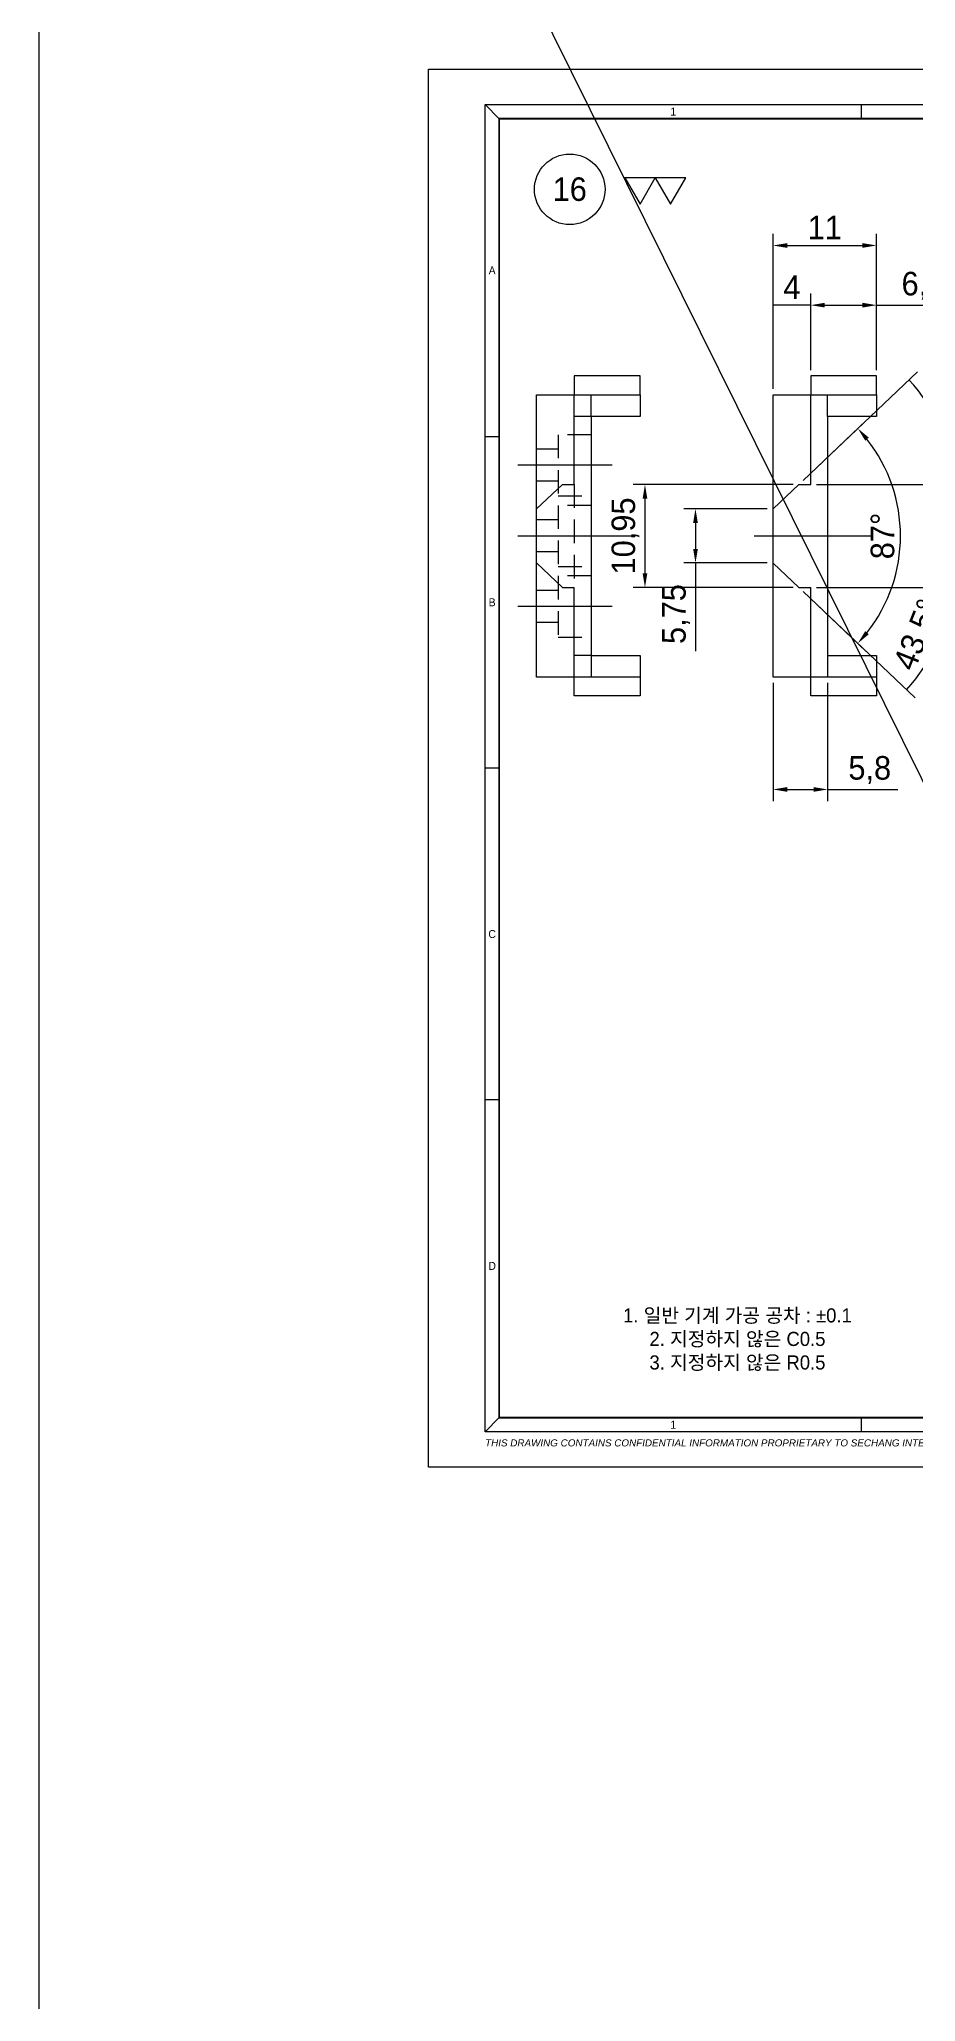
# Model space of a CAD drawing. Header units: inches. Extents: x 0 to 23821, y 0 to 11279.
# Drawn here: x 23172.6 to 23265.8, y 2077.7 to 2286.2 of the extents above; entities that cross this region are included whole.
import ezdxf
from ezdxf.enums import TextEntityAlignment as Align

# ---------------------------------------------------------------- set-up
doc = ezdxf.new("R2010")
doc.units = ezdxf.units.IN
doc.header["$LTSCALE"] = 10
doc.header["$MEASUREMENT"] = 0
for name, pattern in [('CENTER', [2, 1.25, -0.25, 0.25, -0.25]), ('HIDDEN', [0.375, 0.25, -0.125]), ('PHANTOM', [2.5, 1.25, -0.25, 0.25, -0.25, 0.25, -0.25])]:
    doc.linetypes.add(name, pattern=pattern)
doc.layers.get('Defpoints').update_dxf_attribs({"color": 8})
for name, color, linetype in [('11', 1, 'CENTER'), ('22', 2, 'HIDDEN'), ('66', 6, 'PHANTOM'), ('T', 3, 'Continuous'), ('V', 1, 'Continuous')]:
    doc.layers.add(name, color=color, linetype=linetype)
doc.styles.add('SCI', font='')
doc.styles.get('SCI').set_extended_font_data('Gulim')
doc.dimstyles.new('SCH', dxfattribs={"dimtxt": 2.5, "dimasz": 2, "dimexe": 1.25, "dimexo": 0.625, "dimtad": 1, "dimdec": 8, "dimtxsty": 'SCI', "dimcen": 2.5, "dimclrd": 4, "dimclre": 4, "dimclrt": 7, "dimadec": 8, "dimazin": 2, "dimtfac": 1, "dimtdec": 8, "dimtmove": 0, "dimatfit": 3, "dimfxl": 1, "dimarcsym": 0})

# ---------------------------------------------------------------- blocks, each defined once
blk = doc.blocks.new('*U546')
at = {"color": 2}
for points in [[(0, 0), (1.5, 2.6), (-1.5, 2.6)], [(3, 0), (4.5, 2.6), (1.5, 2.6)]]:
    blk.add_lwpolyline(points, close=True, dxfattribs=at)
blk = doc.blocks.new('SECHANG TITLE')
h = blk.add_hatch(color=162)
h.dxf.hatch_style = 1
h.paths.add_polyline_path([(6.08, -25.11), (4.21, -25.11), (4.21, -27.9), (7.94, -27.9)])
h.paths.add_polyline_path([(12.06, -25.11), (10.19, -25.11), (8.33, -27.9), (12.06, -27.9)])
h.paths.add_polyline_path([(12.06, -28.1), (4.21, -28.1), (4.21, -30.89), (12.06, -30.89)])
at = {"color": 3}
for p, q in [((125, 0), (125, -33.6)), ((0, -5.6), (125, -5.6)), ((0, -33.6), (0, -5.6)), ((5.5, -11.2), (5.5, -5.6)), ((44.5, -22.4), (44.5, -5.6)), ((75.5, -11.2), (75.5, -5.6)), ((81, -11.2), (81, -5.6)), ((97.5, -11.2), (97.5, -5.6)), ((0, -11.2), (125, -11.2)), ((23.5, -11.2), (23.5, -22.4)), ((34, -22.4), (34, -11.2)), ((55, -33.6), (55, -11.2)), ((68, -33.6), (68, -11.2)), ((23.5, -14.2), (55, -14.2)), ((23.5, -16.8), (0, -16.8)), ((23.5, -18.3), (55, -18.3)), ((55, -16.8), (125, -16.8)), ((113.5, -33.6), (113.5, -16.8)), ((118.5, -22.4), (125, -16.8)), ((118.5, -33.6), (118.5, -16.8)), ((0, -22.4), (125, -22.4)), ((118.5, -28), (125, -22.4)), ((55, -28), (125, -28)), ((0, -33.6), (125, -33.6))]:
    blk.add_line(p, q, dxfattribs=at)
for p, q in [((4, -28), (4, -24.9)), ((4, -24.9), (6.19, -24.9)), ((6.19, -24.9), (8.13, -27.81)), ((10.08, -24.9), (8.13, -27.81)), ((10.08, -24.9), (12.27, -24.9)), ((12.27, -24.9), (12.27, -28)), ((4, -28), (4, -31.1)), ((4.21, -27.9), (4.21, -25.11)), ((4.21, -25.11), (6.08, -25.11)), ((7.94, -27.9), (4.21, -27.9)), ((12.06, -28.1), (4.21, -28.1)), ((4.21, -28.1), (4.21, -30.89)), ((6.08, -25.11), (7.94, -27.9)), ((10.19, -25.11), (8.33, -27.9)), ((12.06, -27.9), (8.33, -27.9)), ((10.19, -25.11), (12.06, -25.11)), ((12.06, -25.11), (12.06, -27.9)), ((12.06, -30.89), (12.06, -28.1)), ((12.27, -31.1), (12.27, -28)), ((4, -31.1), (12.27, -31.1)), ((4.21, -30.89), (12.06, -30.89))]:
    blk.add_line(p, q)
at = {"attachment_point": 5, "style": 'SCI'}
for s, insert, char_height, width in [('ITEM', (2.75, -8.4), 1.5, 5.5), ('DESCRIPTION', (25, -8.4), 1.5, 39), ('SPECIFICATION', (60, -8.4), 1.5, 31), ("Q'TY", (78.25, -8.4), 1.5, 5.5), ('MATERIAL', (89.25, -8.4), 1.5, 16.5), ('FINISH / REMARK', (111.25, -8.4), 1.5, 27.5), (' CUSTOMER', (11.75, -12.6), 1, 23.5), ('DESIGN', (28.75, -12.7), 1, 10.5), ('CHECK', (39.25, -12.7), 1, 10.5), ('APPROVE', (49.75, -12.7), 1, 10.5), ('TITLE', (61.5, -14), 1.5, 13), (' PROJECT No.', (11.75, -18.2), 1, 23.5), ('SUB SCRIPE', (61.5, -19.6), 1.5, 13), (' PAGE', (116, -19.6), 1, 5), ('{\\fGulim|b1|i0|c129|p50;\\T1.45;세창 인터내쇼날(주)}', (33.63, -26.75), 2.5, 38.7333), ('DWG No.', (61.5, -25.2), 1.5, 13), ('SCALE', (116, -25.2), 1, 5), ('{\\fGulim|b1|i0|c129|p50;\\T1.05;SECHANG INTERNATIONAL CO., LTD.}', (33.63, -29.85), 1.5, 38.7333), ('REF No.', (61.5, -30.8), 1.5, 13), ('REV', (116, -30.8), 1, 5)]:
    blk.add_mtext(s, dxfattribs=dict(at, insert=insert, char_height=char_height, width=width))
blk = doc.blocks.new('SECHANG REV')
at = {"color": 7}
blk.add_line((-52.5, 0), (-52.5, 5.5), dxfattribs=at)
at = {"color": 3}
for p, q in [((-43, 5.5), (-43, 0)), ((-28.5, 5.5), (-28.5, 0)), ((28.5, 5.5), (28.5, 0)), ((40.5, 5.5), (40.5, 0)), ((52.5, 5.5), (52.5, 0))]:
    blk.add_line(p, q, dxfattribs=at)
blk.add_line((52.5, 0), (-52.5, 0))
blk = doc.blocks.new('SECHANG A3')
at = {"color": 2}
for p, q in [((-198, 289.5), (-195, 286.5)), ((-118, 289.5), (-118, 286.5)), ((-38, 289.5), (-38, 286.5)), ((42, 289.5), (42, 286.5)), ((122, 289.5), (122, 286.5)), ((202, 289.5), (199, 286.5)), ((-195, 10.5), (-198, 7.5)), ((-118, 10.5), (-118, 7.5)), ((-38, 10.5), (-38, 7.5)), ((42, 10.5), (42, 7.5)), ((122, 10.5), (122, 7.5)), ((199, 10.5), (202, 7.5))]:
    blk.add_line(p, q, dxfattribs=at)
at = {"color": 3}
blk.add_line((94, 286.5), (199, 286.5), dxfattribs=at)
for p, q in [((-198, 219), (-195, 219)), ((199, 219), (202, 219)), ((-195, 148.5), (-198, 148.5)), ((202, 148.5), (199, 148.5)), ((-195, 78), (-198, 78)), ((202, 78), (199, 78)), ((202, 15.5), (205, 15.5))]:
    blk.add_line(p, q)
at = {"color": 1}
blk.add_lwpolyline([(-210, 297), (210, 297), (210, 0), (-210, 0)], close=True, dxfattribs=at)
at = {"color": 2}
blk.add_lwpolyline([(-198, 289.5), (202, 289.5), (202, 7.5), (-198, 7.5)], close=True, dxfattribs=at)
at = {"const_width": 0.4}
blk.add_lwpolyline([(-195, 286.5), (199, 286.5), (199, 10.5), (-195, 10.5)], close=True, dxfattribs=at)
at = {"layer": '11', "ltscale": 5}
blk.add_line((202, 11.5), (205, 11.5), dxfattribs=at)
at = {"layer": '22', "ltscale": 5}
blk.add_line((202, 13.5), (205, 13.5), dxfattribs=at)
at = {"layer": '66', "ltscale": 3}
blk.add_line((202, 9.5), (205, 9.5), dxfattribs=at)
at = {"layer": 'T'}
blk.add_line((202, 7.5), (205, 7.5), dxfattribs=at)
for name, p in [('SECHANG REV', (146.5, 281)), ('SECHANG TITLE', (74, 44.1))]:
    blk.add_blockref(name, p)
at = {"linetype": 'Continuous', "style": 'SCI'}
blk.add_text('PLOT DATE : 2023/5/31/ 3:50 오후', height=1.92, dxfattribs=at).set_placement((201.86, 4.16), align=Align.RIGHT)
at = {"color": 2, "style": 'SCI'}
for s, insert, char_height, width, attachment_point in [('1', (-158, 288), 1.7, 80, 5), ('2', (-78, 288), 1.7, 80, 5), ('3', (2, 288), 1.7, 80, 5), ('4', (82, 288), 1.7, 80, 5), ('5', (162, 288), 1.7, 80, 5), ('A', (-196.5, 254.25), 1.7, 3, 5), ('A', (200.5, 254.25), 1.7, 3, 5), ('B', (-196.5, 183.75), 1.7, 3, 5), ('B', (200.5, 183.75), 1.7, 3, 5), ('C', (-196.5, 113.25), 1.7, 3, 5), ('C', (200.5, 113.25), 1.7, 3, 5), ('D', (-196.5, 42.75), 1.7, 3, 5), ('D', (200.5, 42.75), 1.7, 3, 5), ('1. 일반 기계 가공 공차 : ±0.1\\P2. 지정하지 않은 C0.5\\P3. 지정하지 않은 R0.5', (14.98, 27.07), 3, 83.5818, 4), ('TIMING BELT CONVEYOR', (164.75, 30.1), 1.7, 45.5, 5), ('2025.04.03', (102.75, 23.75), 1.5, 10.5, 5), ('\\pi1.42726;1', (195.75, 23.1), 1.5, 3.25, 4), ('1', (-158, 9), 1.7, 80, 5), ('2', (-78, 9), 1.7, 80, 5), ('3', (2, 9), 1.7, 80, 5), ('4', (82, 9), 1.7, 80, 5), ('5', (162, 9), 1.7, 80, 5)]:
    blk.add_mtext(s, dxfattribs=dict(at, insert=insert, char_height=char_height, width=width, attachment_point=attachment_point))
at = {"char_height": 1.5, "attachment_point": 5, "style": 'SCI'}
for s, insert, width in [('REV.No', (98.75, 283.7), 9.5), ('DATE', (110.75, 283.7), 14.5), ('REVISION RECORD', (146.5, 283.7), 57), ('SIGN', (181, 283.7), 12), ('CHECK', (193, 283.7), 12)]:
    blk.add_mtext(s, dxfattribs=dict(at, insert=insert, width=width))
at = {"color": 3, "insert": (-198, 5), "char_height": 1.5, "width": 400.0238, "attachment_point": 4, "style": 'SCI'}
blk.add_mtext('{\\fArial|b0|i1|c0|p34;THIS DRAWING CONTAINS CONFIDENTIAL INFORMATION PROPRIETARY TO SECHANG INTERNATIONAL Co., Ltd.   IT MUST NOT BE REPRODUCED OR DISCLOSED TO OTHERS OR USED IN  ANY OTHER WAY IN WHOLE OR PART EXCEPT AN AUTHORIZED IN WRITING BY SECHANG INTERNATIONAL Co., Ltd.  }', dxfattribs=at)
blk = doc.blocks.new('A$C36c4a1af')
for p, q in [((-15, 11), (-17, 11)), ((-17, 11), (-17, 4)), ((-15, 0), (-15, 11)), ((-15, 11), (-12.7, 11)), ((-12.7, 11), (-12.7, 5.8)), ((12.7, 5.8), (12.7, 11)), ((12.7, 11), (15, 11)), ((15, 11), (15, 0)), ((15, 11), (17, 11)), ((15, 11), (17, 11)), ((17, 11), (17, 4)), ((-12.7, 5.8), (-15, 5.8)), ((-12.7, 5.8), (-15, 5.8)), ((-12.7, 5.8), (12.7, 5.8)), ((12.7, 5.8), (15, 5.8)), ((12.7, 5.8), (15, 5.8)), ((-17, 4), (-15, 4)), ((-17, 4), (-15, 4)), ((-5.48, 4), (-15, 4)), ((-5.48, 2.74), (-5.48, 4)), ((-2.88, 0), (-5.48, 2.74)), ((2.87, 0), (5.47, 2.74)), ((15, 4), (5.47, 4)), ((5.47, 2.74), (5.47, 4)), ((17, 4), (15, 4)), ((15, 0), (-15, 0))]:
    blk.add_line(p, q)
at = {"layer": '11'}
for p, q in [((0, -2), (0, 13)), ((-7.5, 8.05), (-7.5, -2)), ((-7.5, 8.05), (-7.5, -2)), ((7.5, 8.05), (7.5, -2)), ((7.5, 8.05), (7.5, -2))]:
    blk.add_line(p, q, dxfattribs=at)
at = {"layer": '22'}
for p, q in [((-12.7, 5.8), (-12.7, 4)), ((-12.7, 5.8), (-12.7, 4)), ((-10.75, 5.8), (-10.75, 2.3)), ((-10.75, 5.8), (-10.75, 2.3)), ((-4.25, 2.3), (-4.25, 5.8)), ((-4.25, 2.3), (-4.25, 5.8)), ((-3.25, 5.8), (-3.25, 2.3)), ((-3.25, 5.8), (-3.25, 2.3)), ((3.25, 2.3), (3.25, 5.8)), ((3.25, 2.3), (3.25, 5.8)), ((4.25, 5.8), (4.25, 2.3)), ((4.25, 5.8), (4.25, 2.3)), ((10.75, 2.3), (10.75, 5.8)), ((10.75, 2.3), (10.75, 5.8)), ((12.7, 5.8), (12.7, 4)), ((12.7, 5.8), (12.7, 4)), ((-10.75, 2.3), (-4.25, 2.3)), ((-10.75, 2.3), (-4.25, 2.3)), ((-9.2, 2.3), (-9.2, 0)), ((-9.2, 2.3), (-9.2, 0)), ((-5.8, 2.3), (-5.8, 0)), ((-5.8, 2.3), (-5.8, 0)), ((-5.48, 4), (5.47, 4)), ((-3.25, 2.3), (3.25, 2.3)), ((-3.25, 2.3), (3.25, 2.3)), ((-1.7, 2.3), (-1.7, 0)), ((-1.7, 2.3), (-1.7, 0)), ((1.7, 2.3), (1.7, 0)), ((1.7, 2.3), (1.7, 0)), ((4.25, 2.3), (10.75, 2.3)), ((4.25, 2.3), (10.75, 2.3)), ((5.8, 2.3), (5.8, 0)), ((5.8, 2.3), (5.8, 0)), ((9.2, 2.3), (9.2, 0)), ((9.2, 2.3), (9.2, 0))]:
    blk.add_line(p, q, dxfattribs=at)
blk = doc.blocks.new('A$C628481c2')
for p, q in [((5.2, 17), (-1.8, 17)), ((-1.8, 17), (-1.8, 15)), ((-1.8, 17), (-1.8, 15)), ((5.2, 15), (5.2, 17)), ((-5.8, -15), (-5.8, 15)), ((-5.8, 15), (5.2, 15)), ((-1.8, 5.48), (-1.8, 15)), ((5.2, 15), (5.2, 12.7)), ((-5.8, 2.88), (-3.06, 5.48)), ((-3.06, 5.48), (-1.8, 5.48)), ((-5.8, -2.88), (-3.06, -5.48)), ((-3.06, -5.48), (-1.8, -5.48)), ((-1.8, -15), (-1.8, -5.48)), ((5.2, -12.7), (5.2, -15)), ((5.2, -15), (-5.8, -15)), ((-1.8, -17), (-1.8, -15)), ((5.2, -15), (5.2, -17)), ((5.2, -15), (5.2, -17)), ((5.2, -17), (-1.8, -17))]:
    blk.add_line(p, q)
at = {"ltscale": 5}
for p, q in [((0, 12.7), (0, 15)), ((0, 12.7), (0, 15)), ((5.2, 12.7), (0, 12.7)), ((0, 12.7), (0, -12.7)), ((0, -12.7), (5.2, -12.7)), ((0, -12.7), (0, -15)), ((0, -12.7), (0, -15))]:
    blk.add_line(p, q, dxfattribs=at)
at = {"layer": '11'}
blk.add_line((-7.8, 0), (7.2, 0), dxfattribs=at)
blk = doc.blocks.new('*D897')
at = {"color": 4, "lineweight": -2, "transparency": 16777216}
for p, q in [((23250.62, 2249.03), (23250.62, 2259.17)), ((23254.62, 2251.03), (23254.62, 2259.17)), ((23254.62, 2257.92), (23250.62, 2257.92))]:
    blk.add_line(p, q, dxfattribs=at)
at = {"layer": 'Defpoints', "color": 0, "transparency": 16777216}
for p in [(23250.62, 2257.92), (23254.62, 2250.4), (23250.62, 2248.4)]:
    blk.add_point(p, dxfattribs=at)
at = {"color": 7, "transparency": 16777216, "insert": (23252.62, 2259.83), "char_height": 2.5, "attachment_point": 5, "style": 'SCI'}
blk.add_mtext('4', dxfattribs=at)
blk = doc.blocks.new('*D898')
at = {"color": 4, "lineweight": -2, "transparency": 16777216}
for p, q in [((23254.62, 2251.03), (23254.62, 2259.17)), ((23261.62, 2251.03), (23261.62, 2259.17)), ((23256.12, 2257.92), (23260.12, 2257.92)), ((23261.62, 2257.92), (23282.72, 2257.92))]:
    blk.add_line(p, q, dxfattribs=at)
at = {"color": 4, "transparency": 16777216}
for points in [[(23256.12, 2258.17), (23256.12, 2257.67), (23254.62, 2257.92)], [(23260.12, 2258.17), (23260.12, 2257.67), (23261.62, 2257.92)]]:
    blk.add_solid(points, dxfattribs=at)
at = {"layer": 'Defpoints', "color": 0, "transparency": 16777216}
for p in [(23261.62, 2257.92), (23254.62, 2250.4), (23261.62, 2250.4)]:
    blk.add_point(p, dxfattribs=at)
at = {"color": 7, "transparency": 16777216, "insert": (23272.92, 2259.98), "char_height": 2.5, "attachment_point": 5, "style": 'SCI'}
blk.add_mtext('6,99955099', dxfattribs=at)
blk = doc.blocks.new('*D693')
at = {"color": 4, "lineweight": -2, "transparency": 16777216}
for p, q in [((23250.62, 2249.03), (23250.62, 2265.51)), ((23252.12, 2264.26), (23260.12, 2264.26)), ((23261.62, 2251.03), (23261.62, 2265.51))]:
    blk.add_line(p, q, dxfattribs=at)
at = {"color": 4, "transparency": 16777216}
for points in [[(23252.12, 2264.51), (23252.12, 2264.01), (23250.62, 2264.26)], [(23260.12, 2264.51), (23260.12, 2264.01), (23261.62, 2264.26)]]:
    blk.add_solid(points, dxfattribs=at)
at = {"layer": 'Defpoints', "color": 0, "transparency": 16777216}
for p in [(23261.62, 2264.26), (23261.62, 2250.4), (23250.62, 2248.4)]:
    blk.add_point(p, dxfattribs=at)
at = {"color": 7, "transparency": 16777216, "insert": (23256.12, 2266.17), "char_height": 2.5, "attachment_point": 5, "style": 'SCI'}
blk.add_mtext('11', dxfattribs=at)
blk = doc.blocks.new('*D899')
at = {"color": 4, "lineweight": -2, "transparency": 16777216}
for p, q in [((23252.74, 2238.88), (23235.75, 2238.88)), ((23237, 2237.38), (23237, 2229.43)), ((23252.74, 2227.93), (23235.75, 2227.93))]:
    blk.add_line(p, q, dxfattribs=at)
at = {"color": 4, "transparency": 16777216}
for points in [[(23236.75, 2237.38), (23237.25, 2237.38), (23237, 2238.88)], [(23236.75, 2229.43), (23237.25, 2229.43), (23237, 2227.93)]]:
    blk.add_solid(points, dxfattribs=at)
at = {"layer": 'Defpoints', "color": 0, "transparency": 16777216}
for p in [(23253.36, 2238.88), (23237, 2227.93), (23253.36, 2227.93)]:
    blk.add_point(p, dxfattribs=at)
at = {"color": 7, "transparency": 16777216, "insert": (23234.93, 2233.4), "char_height": 2.5, "attachment_point": 5, "rotation": 90, "style": 'SCI'}
blk.add_mtext('10,95', dxfattribs=at)
blk = doc.blocks.new('*D900')
at = {"color": 4, "lineweight": -2, "transparency": 16777216}
for p, q in [((23250, 2236.28), (23241.12, 2236.28)), ((23242.37, 2234.78), (23242.37, 2232.03)), ((23250, 2230.53), (23241.12, 2230.53)), ((23242.37, 2230.53), (23242.37, 2221.16))]:
    blk.add_line(p, q, dxfattribs=at)
at = {"color": 4, "transparency": 16777216}
for points in [[(23242.12, 2234.78), (23242.62, 2234.78), (23242.37, 2236.28)], [(23242.12, 2232.03), (23242.62, 2232.03), (23242.37, 2230.53)]]:
    blk.add_solid(points, dxfattribs=at)
at = {"layer": 'Defpoints', "color": 0, "transparency": 16777216}
for p in [(23250.62, 2236.28), (23242.37, 2230.53), (23250.62, 2230.53)]:
    blk.add_point(p, dxfattribs=at)
at = {"color": 7, "transparency": 16777216, "insert": (23240.31, 2225.1), "char_height": 2.5, "attachment_point": 5, "rotation": 90, "style": 'SCI'}
blk.add_mtext('5,75', dxfattribs=at)
blk = doc.blocks.new('*D901')
at = {"color": 4, "lineweight": -2, "transparency": 16777216}
for p, q in [((23250.62, 2217.78), (23250.62, 2205.22)), ((23256.42, 2217.78), (23256.42, 2205.22)), ((23252.12, 2206.47), (23254.92, 2206.47)), ((23256.42, 2206.47), (23263.87, 2206.47))]:
    blk.add_line(p, q, dxfattribs=at)
at = {"color": 4, "transparency": 16777216}
for points in [[(23252.12, 2206.72), (23252.12, 2206.22), (23250.62, 2206.47)], [(23254.92, 2206.72), (23254.92, 2206.22), (23256.42, 2206.47)]]:
    blk.add_solid(points, dxfattribs=at)
at = {"layer": 'Defpoints', "color": 0, "transparency": 16777216}
for p in [(23250.62, 2218.4), (23256.42, 2218.4), (23256.42, 2206.47)]:
    blk.add_point(p, dxfattribs=at)
at = {"color": 7, "transparency": 16777216, "insert": (23260.9, 2208.53), "char_height": 2.5, "attachment_point": 5, "style": 'SCI'}
blk.add_mtext('5,8', dxfattribs=at)
blk = doc.blocks.new('*D902')
at = {"color": 4, "lineweight": -2, "transparency": 16777216}
for p, q in [((23253.82, 2239.31), (23260.53, 2245.68)), ((23253.82, 2227.5), (23260.53, 2221.13))]:
    blk.add_line(p, q, dxfattribs=at)
blk.add_arc((23247.59, 2233.4), 16.58, 321.6838, 38.3162, dxfattribs=at)
at = {"color": 4, "transparency": 16777216}
for points in [[(23260.42, 2243.52), (23260.8, 2243.85), (23259.63, 2244.82)], [(23260.8, 2222.96), (23260.42, 2223.29), (23259.63, 2221.99)]]:
    blk.add_solid(points, dxfattribs=at)
at = {"layer": 'Defpoints', "color": 0, "transparency": 16777216}
for p in [(23253.36, 2238.88), (23250.62, 2236.28), (23250.62, 2230.53), (23263.65, 2229.25), (23253.36, 2227.93)]:
    blk.add_point(p, dxfattribs=at)
at = {"color": 7, "transparency": 16777216, "insert": (23262.27, 2233.4), "char_height": 2.5, "attachment_point": 5, "rotation": 90, "style": 'SCI'}
blk.add_mtext('87°', dxfattribs=at)
blk = doc.blocks.new('*D903')
at = {"color": 4, "lineweight": -2, "transparency": 16777216}
for p, q in [((23253.82, 2239.31), (23265.97, 2250.85)), ((23255.25, 2238.88), (23270.75, 2238.88))]:
    blk.add_line(p, q, dxfattribs=at)
blk.add_arc((23253.36, 2238.88), 16.13, 360, 43.5, dxfattribs=at)
at = {"layer": 'Defpoints', "color": 0, "transparency": 16777216}
for p in [(23268.98, 2242.92), (23253.36, 2238.88), (23253.36, 2238.88), (23254.62, 2238.88), (23250.62, 2236.28)]:
    blk.add_point(p, dxfattribs=at)
at = {"color": 7, "transparency": 16777216, "insert": (23270.27, 2245.62), "char_height": 2.5, "attachment_point": 5, "rotation": 291.75, "style": 'SCI'}
blk.add_mtext('43,5°', dxfattribs=at)
blk = doc.blocks.new('*D904')
at = {"color": 4, "lineweight": -2, "transparency": 16777216}
for p, q in [((23253.82, 2227.5), (23265.72, 2216.21)), ((23255.25, 2227.93), (23270.39, 2227.93))]:
    blk.add_line(p, q, dxfattribs=at)
blk.add_arc((23253.36, 2227.93), 15.78, 316.5, 360, dxfattribs=at)
at = {"layer": 'Defpoints', "color": 0, "transparency": 16777216}
for p in [(23250.62, 2230.53), (23253.36, 2227.93), (23253.36, 2227.93), (23254.62, 2227.93), (23267.16, 2220.28)]:
    blk.add_point(p, dxfattribs=at)
at = {"color": 7, "transparency": 16777216, "insert": (23266.1, 2222.85), "char_height": 2.5, "attachment_point": 5, "rotation": 68.25, "style": 'SCI'}
blk.add_mtext('43,5°', dxfattribs=at)

msp = doc.modelspace()

# ---------------------------------------------------------------- linework, layer by layer
msp.add_circle((23229, 2270.22908516), 3.75)
at = {"layer": 'V'}
msp.add_line((23172.59148302, 2396.86143695), (23444.81035429, 1847.70465967), dxfattribs=at)
msp.add_lwpolyline([(23172.59148302, 2396.86143695), (23444.81035429, 2396.86143695), (23444.81035429, 1847.70465967), (23172.59148302, 1847.70465967)], close=True, dxfattribs=at)

# ---------------------------------------------------------------- block references
for name, p, xscale, yscale, zscale in [('SECHANG A3', (23319, 2134.47908516), 0.5, 0.5, 0.5), ('*U546', (23236.47109874, 2268.64011416), 1.083333333333445, 1.083333333333445, 1.083333333333445)]:
    msp.add_blockref(name, p, dxfattribs=dict(xscale=xscale, yscale=yscale, zscale=zscale))
at = {"color": 3, "rotation": 270}
msp.add_blockref('A$C36c4a1af', (23225.47874525, 2233.40449605), dxfattribs=at)
msp.add_blockref('A$C628481c2', (23256.42448969, 2233.40449605))

# ---------------------------------------------------------------- texts
at = {"color": 2, "attachment_point": 5, "style": 'SCI'}
for s, insert, char_height, width in [('16', (23229, 2270.22908516), 2.5, 7.5), ('1. 일반 기계 가공 공차 : ±0.1\\P2. 지정하지 않은 C0.5\\P3. 지정하지 않은 R0.5', (23246.83303359, 2148.01468673), 1.5, 41.7909183144)]:
    msp.add_mtext(s, dxfattribs=dict(at, insert=insert, char_height=char_height, width=width))

# ---------------------------------------------------------------- dimensions: what is measured, and where the dimension line sits
for base, p1, p2, picture, middle in [((23261.6244896902, 2264.2633960302), (23250.6244896902, 2248.4044960544), (23261.6244896902, 2250.4044960544), '*D693', (23256.1244896902, 2266.1733494257)), ((23250.62448969, 2257.92224817), (23254.62448969, 2250.40449605), (23250.62448969, 2248.40449605), '*D897', (23252.62448969, 2259.83053712)), ((23261.6244896902, 2257.9222481679), (23254.6249387027, 2250.4044960544), (23261.6244896902, 2250.4044960544), '*D898', (23272.9222593307, 2259.9836662771)), ((23256.4244896902, 2206.4654654668), (23250.6244896902, 2218.4044960544), (23256.4244896902, 2218.4044960544), '*D901', (23260.8963605291, 2208.526883576))]:
    dim = msp.add_linear_dim(base=base, p1=p1, p2=p2, dimstyle='SCH', override={"dimasz": 1.5})
    dim.commit()
    dim.dimension.update_dxf_attribs({"geometry": picture, "text_midpoint": middle})
for base, line1, line2, picture, middle in [((23268.9834732935, 2242.9188842619), ((23253.3643180159, 2238.8794960544), (23254.6244896902, 2238.8794960544)), ((23250.6244896902, 2236.2794960544), (23253.3643180159, 2238.8794960544)), '*D903', (23270.2650415203, 2245.6222010302)), ((23263.6515351506, 2229.2519605736), ((23250.6244896902, 2230.5294960544), (23253.364318016, 2227.9294960543)), ((23250.6244896902, 2236.2794960544), (23253.364318016, 2238.8794960544)), '*D902', (23262.2715154386, 2233.4044960544)), ((23267.1641298126, 2220.2801354671), ((23253.3643180159, 2227.9294960544), (23254.6244896902, 2227.9294960544)), ((23250.6244896902, 2230.5294960544), (23253.3643180159, 2227.9294960544)), '*D904', (23266.1029302567, 2222.8473050985))]:
    dim = msp.add_angular_dim_2l(base=base, line1=line1, line2=line2, dimstyle='SCH', override={"dimasz": 1.5})
    dim.commit()
    dim.dimension.update_dxf_attribs({"geometry": picture, "text_midpoint": middle})
for base, p1, p2, picture, middle in [((23236.9967673109, 2227.9294960544), (23253.3643180159, 2238.8794960544), (23253.3643180159, 2227.9294960544), '*D899', (23234.9336847543, 2233.4044960543)), ((23242.3685467006, 2230.5294960544), (23250.6244896902, 2236.2794960544), (23250.6244896902, 2230.5294960544), '*D900', (23240.3087930388, 2225.0972390637))]:
    dim = msp.add_linear_dim(base=base, p1=p1, p2=p2, angle=90, dimstyle='SCH', override={"dimasz": 1.5})
    dim.commit()
    dim.dimension.update_dxf_attribs({"geometry": picture, "text_midpoint": middle})

doc.saveas('drawing.dxf')
